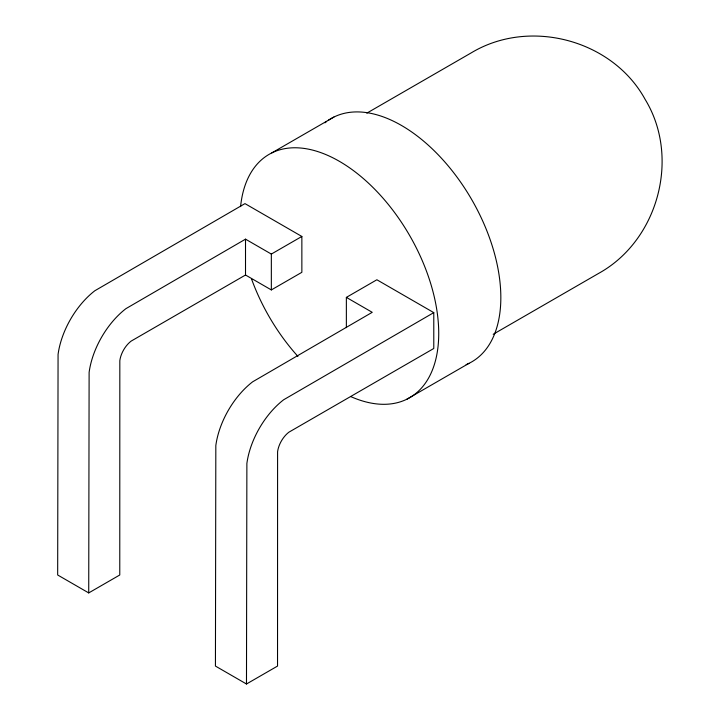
<?xml version="1.0" encoding="UTF-8"?>
<svg xmlns="http://www.w3.org/2000/svg" width="720" height="720" viewBox="0 0 720 720"><rect width="100%" height="100%" fill="white"/><g stroke="black" fill="none" stroke-linecap="round" stroke-linejoin="round"><path stroke-width="1.08" d="M271.8 152.91L333.9 117.054M366.822 113.148L471.312 52.821C529.542 17.73 612.567 39.735 645.183 99.477C680.616 157.59 658.161 240.498 598.653 273.384L493.2 334.269M301.86 236.457L271.341 254.07L245.511 239.157L125.892 308.673A63.45 36.63 -60 0 0 89.118 372.366L88.722 592.92L119.772 574.992L119.826 360.621A19.404 11.205 -60 0 1 131.076 341.145L245.511 275.013L271.341 289.926L301.86 272.313L301.86 236.457L244.971 203.616L94.842 290.745A63.45 36.63 -60 0 0 58.068 354.438L57.672 574.992L88.722 592.92M346.365 297.387L376.875 279.765L433.782 312.624L433.782 348.48L288.837 432.225A19.404 11.205 -60 0 0 277.587 451.71L277.533 666.072L246.483 684L215.433 666.072L215.829 445.527A63.45 36.63 -60 0 1 252.603 381.834L372.222 312.318L346.365 297.387L346.365 327.636M433.782 312.624L283.653 399.762A63.45 36.63 -60 0 0 246.879 463.455L246.483 684M406.935 399.168L469.035 363.312M271.341 254.07L271.341 289.926M245.511 239.157L245.511 275.013M240.588 206.631A140.517 81.126 60 0 1 342.765 163.341A140.517 81.126 60 0 1 438.651 328.815A140.517 81.126 60 0 1 350.613 396.522M297.918 356.382A140.517 81.126 60 0 1 251.514 278.91M328.392 120.258A140.517 81.126 60 0 1 472.977 201.807A140.517 81.126 60 0 1 466.128 364.635M324.963 122.805A140.517 81.126 60 0 1 326.655 121.491"/></g></svg>
